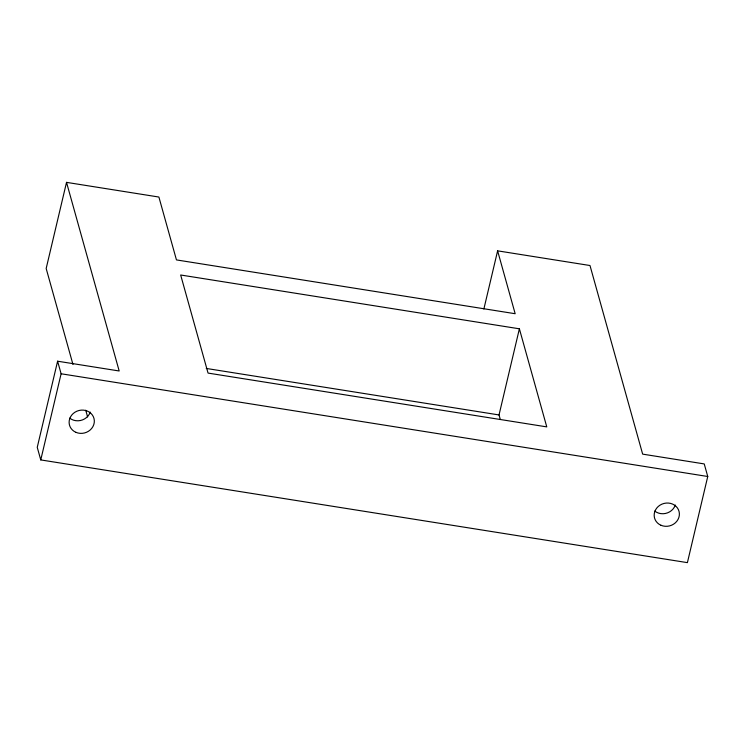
<?xml version="1.0" encoding="UTF-8"?>
<svg xmlns="http://www.w3.org/2000/svg" width="745" height="745" viewBox="0 0 745 745"><rect width="100%" height="100%" fill="white"/><g stroke="black" fill="none" stroke-linecap="round" stroke-linejoin="round"><path stroke-width="1.12" d="M66.519 182.367L119.181 370.982L57.598 361.204L37.25 447.345L40.761 459.916L687.402 562.633L707.75 476.493L704.239 463.921L642.656 454.133L589.993 265.518L497.613 250.842L515.168 313.719L176.453 259.912L158.899 197.043L66.519 182.367L46.171 268.507L72.973 364.491M40.761 459.916L61.109 373.776L57.598 361.204M483.868 309.017L497.613 250.842M500.277 419.407L499.029 414.946L519.386 328.806L180.662 274.998L208.051 373.087L546.765 426.885L519.386 328.806M206.244 368.44L499.029 414.946M61.109 373.776L707.75 476.493M85.749 410.244L87.612 416.949M90.247 412.106A12.693 11.566 -15.6 0 1 69.713 418.131M675.305 505.045A12.693 11.566 -15.6 0 1 654.762 511.07M660.973 525.262A12.693 11.566 -15.6 0 0 679.384 513.594A12.693 11.566 -15.6 0 0 659.995 505.166A12.693 11.566 -15.6 0 0 660.973 525.262M75.915 432.324A12.693 11.566 -15.6 0 0 94.326 420.655A12.693 11.566 -15.6 0 0 74.938 412.227A12.693 11.566 -15.6 0 0 75.915 432.324"/></g></svg>
